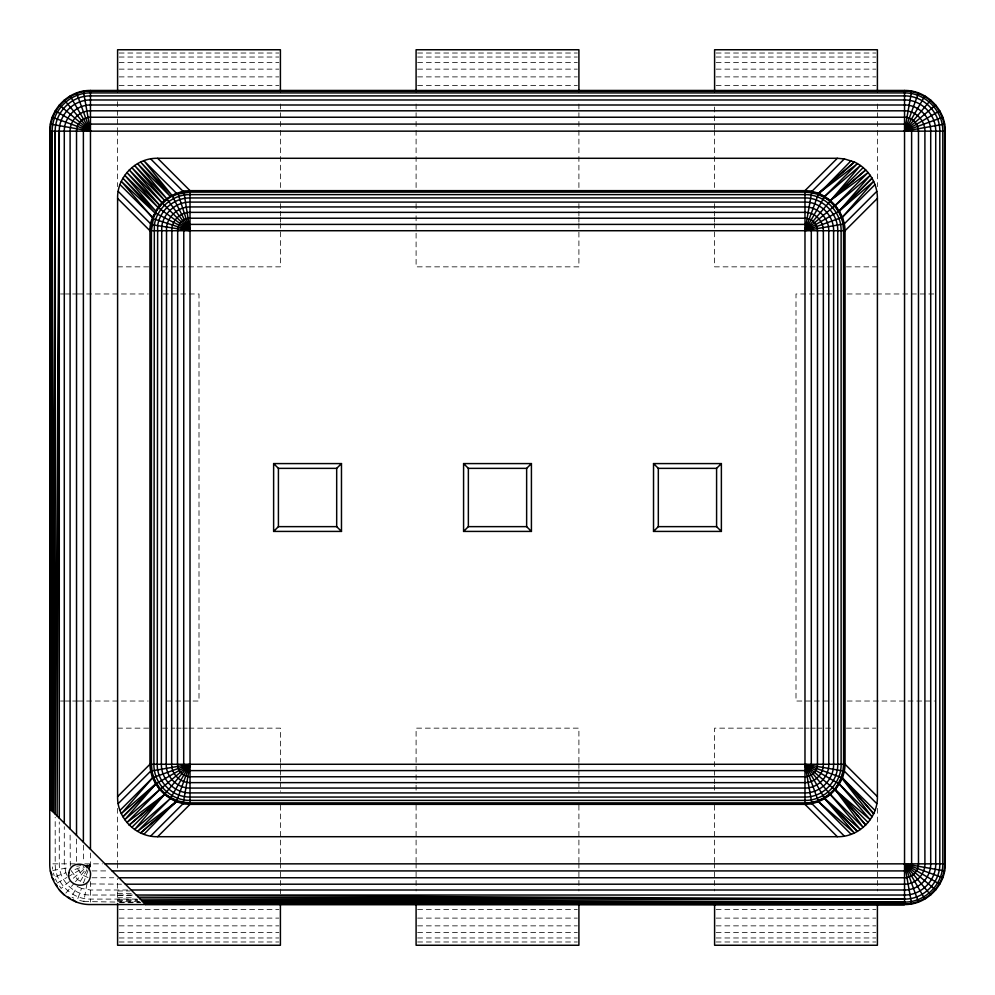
<?xml version="1.0" encoding="UTF-8"?>
<svg xmlns="http://www.w3.org/2000/svg" width="995" height="995" viewBox="0 0 995 995"><rect width="100%" height="100%" fill="white"/><g stroke="black" fill="none" stroke-linecap="round" stroke-linejoin="round"><path stroke-width="0.75" stroke-dasharray="4.97 3.73" d="M127.746 890.003L90.458 890.003L81.503 888.423L77.374 899.779L83.816 901.507L86.926 883.883L121.527 884.194M89.475 869.406L90.458 863.847L87.672 864.332M88.033 870.488L83.493 882.963L77.374 879.431L71.329 870.799L83.816 866.259M88.518 869.157L90.458 863.847L85.147 865.774M80.284 881.471L86.926 869.966L85.035 868.386L72.635 878.796M65.869 893.137L73.642 883.883M75.508 881.657L85.906 869.257M86.814 868.175L90.458 863.847L85.558 866.67M69.451 881.471L61.155 888.423L58.096 884.057M86.117 867.478L90.458 863.847M57.324 882.963L66.715 877.553M67.797 876.918L84.339 867.379M67.15 875.55L65.869 872.789L54.514 876.918L56.765 881.757M52.785 870.488L68.978 867.628M76.739 866.259L80.794 865.55M119.139 53.021L278.861 53.021M417.639 53.021L577.361 53.021M716.139 53.021L875.861 53.021M119.139 57.026L278.861 57.026M417.639 57.026L577.361 57.026M716.139 57.026L875.861 57.026M119.139 62.449L278.861 62.449M417.639 62.449L577.361 62.449M716.139 62.449L875.861 62.449M119.139 69.14L278.861 69.14M417.639 69.14L577.361 69.14M716.139 69.14L875.861 69.14M119.139 76.889L278.861 76.889M417.639 76.889L577.361 76.889M716.139 76.889L875.861 76.889M119.139 85.458L278.861 85.458M417.639 85.458L577.361 85.458M716.139 85.458L875.861 85.458M117.597 266.847L148.603 266.847M162.558 266.847L280.403 266.847L280.403 223.427M832.442 266.847L714.597 266.847L714.597 223.427M846.397 266.847L877.403 266.847M60.521 293.973L65.135 293.973M65.745 293.973L71.292 293.973M72.672 293.973L77.448 293.973M77.908 293.973L148.23 293.973M163.329 293.973L199 293.973L199 701.027L163.329 701.027M831.758 293.973L796 293.973L796 701.027L831.758 701.027M847.168 293.973L875.289 293.973M876.632 293.973L934.367 293.973M60.521 701.027L65.135 701.027M65.745 701.027L71.292 701.027M72.672 701.027L77.448 701.027M77.908 701.027L148.23 701.027M847.168 701.027L934.467 701.027M117.597 728.153L148.603 728.153M162.558 728.153L174.971 728.153M176.513 728.153L181.165 728.153M182.719 728.153L187.371 728.153M188.926 728.153L280.403 728.153L280.403 762.269M802.977 728.153L714.597 728.153L714.597 783.662M804.532 728.153L809.184 728.153M810.726 728.153L815.378 728.153M816.932 728.153L832.442 728.153M846.397 728.153L875.861 728.153M75.247 863.847L52.2 863.847L52.673 869.157M84.799 863.847L102.51 863.847M92.013 870.911L107.547 870.911M92.013 877.764L113.753 877.764M117.597 890.973L129.997 890.973M117.597 893.336L131.551 893.336M132.397 895.027L90.458 895.027C73.779 895.313 58.991 880.513 59.277 863.847L59.277 821.969M117.597 895.612L134.648 895.612M117.597 897.764L134.648 897.764M137.061 899.094L90.458 899.094C71.603 899.418 54.874 882.689 55.198 863.847L55.198 817.318M117.597 899.704L137.745 899.704M117.597 900.4L137.745 900.4M139.3 901.37L117.597 901.37L117.597 878.573M83.816 901.507L118.417 902.092M119.972 902.092L140.171 902.092M119.139 902.726L140.855 902.726M119.139 909.542L278.861 909.542M417.639 909.542L577.361 909.542M716.139 909.542L875.861 909.542M119.139 918.111L278.861 918.111M417.639 918.111L577.361 918.111M716.139 918.111L875.861 918.111M119.139 925.86L278.861 925.86M417.639 925.86L577.361 925.86M716.139 925.86L875.861 925.86M119.139 932.551L278.861 932.551M417.639 932.551L577.361 932.551M716.139 932.551L875.861 932.551M119.139 937.974L278.861 937.974M417.639 937.974L577.361 937.974M716.139 937.974L875.861 937.974M119.139 941.979L278.861 941.979M417.639 941.979L577.361 941.979M716.139 941.979L875.861 941.979M88.033 877.553L81.503 874.505L77.374 868.598M81.503 888.423L77.374 886.495L71.329 896.968L73.742 898.099M65.869 872.789L64.289 863.847L64.289 826.621M53.481 873.063L54.165 875.637M70.309 866.197L70.098 832.827M877.403 104.027L877.403 129.648M877.403 130.382L877.403 186.662M877.403 808.338L877.403 862.304M877.403 863.063L877.403 890.973M714.597 107.037L714.597 129.648M714.597 130.382L714.597 189.746M714.597 203.627L714.597 209.796M714.597 211.338L714.597 215.965M714.597 217.221L714.597 222.134M714.597 785.204L714.597 791.373M714.597 805.254L714.597 862.304M714.597 863.063L714.597 890.973M578.903 104.027L578.903 129.648M578.903 130.382L578.903 189.746M578.903 203.627L578.903 209.796M578.903 211.338L578.903 215.965M578.903 217.221L578.903 222.134M578.903 223.427L578.903 266.847L416.097 266.847L416.097 214.422M578.903 762.269L578.903 728.153L416.097 728.153L416.097 783.662M578.903 763.625L578.903 768.476M578.903 769.794L578.903 774.682M578.903 775.951L578.903 780.876M578.903 782.12L578.903 791.373M578.903 805.254L578.903 862.304M578.903 863.063L578.903 890.973M416.097 104.027L416.097 129.648M416.097 130.382L416.097 189.746M416.097 203.627L416.097 212.88M416.097 785.204L416.097 791.373M416.097 805.254L416.097 862.304M416.097 863.063L416.097 890.973M280.403 104.027L280.403 129.648M280.403 130.382L280.403 189.746M280.403 203.627L280.403 209.796M280.403 211.338L280.403 215.965M280.403 217.221L280.403 222.134M280.403 763.625L280.403 768.476M280.403 769.794L280.403 774.682M280.403 775.951L280.403 780.876M280.403 782.12L280.403 791.373M280.403 805.254L280.403 862.304M280.403 863.063L280.403 893.672M117.597 101.664L117.597 129.648M117.597 130.382L117.597 186.662M117.597 808.338L117.597 862.304M117.597 863.063L117.597 869.866M90.458 852.989L90.458 869.493M90.458 881.62L90.458 902.092M83.381 845.228L83.381 862.292M76.528 839.034L76.528 863.847"/><path stroke-width="1.49" d="M49.899 808.761L50.372 131.153C49.999 109.724 69.028 90.707 90.458 91.067L904.542 91.067C925.972 90.707 945.001 109.724 944.628 131.153L944.628 863.847C945.001 885.276 925.972 904.293 904.542 903.933L145.071 903.933L904.542 904.542C926.308 904.928 945.623 885.6 945.25 863.847L945.25 131.153C945.623 109.4 926.308 90.085 904.542 90.458L90.458 90.458C68.692 90.085 49.377 109.4 49.75 131.153L49.75 863.847C49.377 885.6 68.692 904.928 90.458 904.542L904.542 904.542L904.542 90.458M51.143 809.992L52.2 131.153C51.852 110.706 69.998 92.56 90.458 92.908L904.542 92.908C925.002 92.56 943.148 110.706 942.8 131.153L942.8 863.847C943.148 884.294 925.002 902.44 904.542 902.092L143.243 902.092L904.542 903.933L144.3 903.161M53.568 812.418L55.198 131.153C54.874 112.311 71.603 95.582 90.458 95.906L904.542 95.906C923.397 95.582 940.126 112.311 939.802 131.153L939.802 863.847C940.126 882.689 923.397 899.418 904.542 899.094L140.233 899.094L904.542 902.092L141.875 900.736M57.113 815.962L59.277 131.153C58.991 114.487 73.779 99.687 90.458 99.973L904.542 99.973C921.221 99.687 936.009 114.487 935.723 131.153L935.723 863.847C936.009 880.513 921.221 895.313 904.542 895.027L136.166 895.027L904.542 899.094L138.33 897.179M190.02 192.122L183.789 191.363L190.02 230.728L151.887 224.696L150.73 223.9L155.618 213.204L155.705 211.027C162.857 199.075 176.078 191.127 190.02 190.642L804.98 190.642C826.111 191.028 844.655 209.597 845.066 230.728L845.066 764.272C844.705 785.453 826.124 803.96 804.98 804.358L190.02 804.358C168.901 803.972 150.332 785.403 149.934 764.272L149.934 230.728C149.499 218.39 157.322 209.211 164.66 200.443L176.563 193.378L178.093 194.013L190.02 192.122L804.98 192.122L818.437 193.378L854.357 162.023C868.312 168.304 877.528 183.117 877.403 198.378L877.403 796.622C878 818.151 858.859 837.293 837.317 836.708L157.683 836.708C136.141 837.293 117 818.151 117.597 796.622L117.597 198.378C117 176.849 136.141 157.707 157.683 158.292L837.317 158.292L844.345 158.901L854.357 162.023L818.549 193.428L804.98 230.728L844.27 223.9L876.806 191.363M119.985 184.585L152.67 217.271L159.735 205.368L126.912 172.533L158.168 207.582L124.785 175.307L155.705 211.027L122.92 178.242L154.847 212.806L121.315 181.351L153.305 218.8L151.414 230.728L151.414 764.272L152.67 777.729L121.315 813.649L155.705 783.973L190.02 764.272L183.192 803.562L150.655 836.098M118.194 803.637L150.73 771.1L190.02 764.272L176.451 801.572L140.643 832.977L176.563 801.622L190.02 802.878L804.98 802.878C821.397 803.226 834.917 791.709 842.28 777.841L843.586 764.272L843.586 230.728L842.33 217.271L873.685 181.351L839.295 211.027L804.98 230.728L811.808 191.438L844.345 158.901M150.73 771.1L151.414 764.272M843.586 230.728L844.27 223.9M911.619 91.067L904.542 131.153L944.628 124.089M119.985 810.415L152.67 777.729L190.02 764.272L159.735 789.632L126.912 822.467L164.635 794.532L176.824 800.552L143.877 834.307M843.001 224.024C840.862 210.169 830.253 200.02 818.549 193.428L857.454 163.628L824.681 196.413L804.98 230.728L835.265 205.368L868.088 172.533L830.365 200.468L818.176 194.448L851.123 160.692M843.001 770.976L804.98 764.272L830.34 794.557L863.175 827.392L835.24 789.657L865.737 825.042L835.265 789.632L841.26 777.481L843.001 770.976L844.27 771.1L876.806 803.637M877.403 198.378L845.066 230.728L149.934 230.728L151.887 224.696M76.528 902.092L72.946 899.741M918.472 92.908L904.542 131.153L942.8 117.236M170.319 798.587L190.02 764.272L134.599 829.507L170.319 798.587L137.546 831.372L176.451 801.572C164.747 794.98 154.138 784.831 151.999 770.976M924.902 95.906L904.542 131.153L939.802 110.806M824.681 196.413L860.401 165.493L804.98 230.728L842.33 217.271L875.015 184.585M64.289 895.027L59.277 890.003M930.711 99.973L904.542 131.153L935.723 104.997M162.72 203.428L170.319 196.413L172.496 196.326L183.192 191.438L183.988 192.595M273.625 531.417L278.413 526.641L336.683 526.641L341.472 531.417L273.625 531.417L273.625 463.583L341.472 463.583L341.472 531.417M336.683 526.641L336.683 468.359L341.472 463.583M117.597 796.622L149.934 764.272L845.066 764.272L877.403 796.622M131.825 827.392L164.66 794.557L129.263 825.042L164.66 794.557M157.683 836.708L190.02 804.358L190.02 190.642L157.683 158.292M463.583 531.417L468.359 526.641L526.641 526.641L531.417 531.417L531.417 463.583L463.583 463.583L463.583 531.417L531.417 531.417M463.583 463.583L468.359 468.359L526.641 468.359L531.417 463.583M837.317 158.292L804.98 190.642L804.98 804.358L837.317 836.708M830.34 200.443L865.737 169.958L830.365 200.468L863.175 167.608M653.528 531.417L658.317 526.641L716.587 526.641L721.375 531.417L653.528 531.417L653.528 463.583L721.375 463.583L721.375 531.417M716.587 526.641L716.587 468.359L721.375 463.583M824.283 797.704L830.34 794.557L860.401 829.507L824.755 798.537L857.454 831.372L824.681 798.587L804.98 764.272L842.28 777.841L875.015 810.415M52.2 877.764L53.966 880.09M818.176 800.552L824.681 798.587L854.357 832.977L818.437 801.622L804.98 764.272L839.295 783.973L872.08 816.758L841.26 777.481M50.372 870.911L52.063 874.854M804.98 192.122L811.808 191.438M183.192 803.562L190.02 802.878M839.295 783.973L870.215 819.693L804.98 764.272L811.684 802.293L818.437 801.622L851.123 834.307M49.75 131.153L945.25 131.153M273.625 463.583L278.413 468.359L336.683 468.359M653.528 463.583L658.317 468.359L716.587 468.359M104.985 863.847L945.25 863.847M112.049 870.911L904.542 870.911C908.323 870.973 911.681 867.615 911.619 863.847L911.619 131.153C911.681 127.385 908.323 124.027 904.542 124.089L90.458 124.089C86.677 124.027 83.319 127.385 83.381 131.153L83.381 842.243M118.915 877.764L904.542 877.764C911.992 877.889 918.596 871.284 918.472 863.847L918.472 131.153C918.596 123.716 911.992 117.111 904.542 117.236L90.458 117.236C83.008 117.111 76.404 123.716 76.528 131.153L76.528 835.39M125.345 884.194L904.542 884.194C915.425 884.381 925.089 874.717 924.902 863.847L924.902 131.153C925.089 120.283 915.425 110.619 904.542 110.806L90.458 110.806C79.575 110.619 69.911 120.283 70.098 131.153L70.098 828.959M131.153 890.003L904.542 890.003C918.534 890.251 930.947 877.826 930.711 863.847L930.711 131.153C930.947 117.174 918.534 104.749 904.542 104.997L90.458 104.997C76.466 104.749 64.053 117.174 64.289 131.153L64.289 823.139M145.531 904.393L904.542 904.542M804.98 802.878L811.808 803.562L844.345 836.098M50.372 124.089L90.458 131.153L83.381 91.067M944.628 870.911L904.542 863.847L911.619 903.933M811.684 192.707L818.176 194.448M176.824 800.552L183.316 802.293M153.305 218.8L190.02 230.728L178.093 194.013M52.2 117.236L90.458 131.153L76.528 92.908M942.8 877.764L904.542 863.847L918.472 902.092M155.618 213.204L190.02 230.728L172.496 196.326M55.198 110.806L90.458 131.153L70.098 95.906M939.802 884.194L904.542 863.847L924.902 899.094M68.12 896.955L70.409 898.56M167.334 199.498L190.02 230.728L158.79 208.03L162.197 202.905L131.825 167.608L164.66 200.443L134.599 165.493L166.874 198.863L137.546 163.628L170.319 196.413L140.643 162.023L172.098 195.542L143.877 160.692L176.563 193.378M59.277 104.997L90.458 131.153L64.289 99.973M935.723 890.003L904.542 863.847L930.711 895.027M835.265 789.632L868.088 822.467M150.655 158.901L183.192 191.438M190.02 230.728L129.263 169.958L159.735 205.368M118.194 191.363L150.73 223.9M117.597 198.378L149.934 230.728M49.75 808.599L145.693 904.542M55.745 883.883L57.337 886.172M838.412 211.425L835.265 205.368L870.215 175.307L839.245 210.952L841.26 217.519M156.588 783.575L159.735 789.632L124.785 819.693L155.755 784.048L153.74 777.481M843.586 764.272L844.27 771.1M811.684 802.293L811.808 803.562M877.403 91.552L877.403 49.75L714.597 49.75L714.597 91.552M877.403 903.448L877.403 945.25L714.597 945.25L714.597 903.448M658.317 468.359L658.317 526.641M578.903 91.552L578.903 49.75L416.097 49.75L416.097 91.552M578.903 903.448L578.903 945.25L416.097 945.25L416.097 903.448M526.641 468.359L526.641 526.641M468.359 468.359L468.359 526.641M280.403 91.552L280.403 49.75L117.597 49.75L117.597 91.552M280.403 903.448L280.403 945.25L117.597 945.25L117.597 903.448M278.413 468.359L278.413 526.641M90.458 90.458L90.458 849.307M59.277 818.126L59.277 131.153L55.198 814.059L55.198 131.153L52.2 811.062L52.2 131.153L50.372 809.221L50.372 131.153M154.337 225.081L153.889 764.272C153.553 783.587 170.705 800.739 190.02 800.403L804.98 800.403C824.295 800.739 841.447 783.587 841.111 764.272L841.111 230.728C841.447 211.413 824.295 194.261 804.98 194.597L190.02 194.597C172.744 194.373 156.824 207.98 154.337 225.081M157.645 225.604L157.235 764.272C156.936 781.796 172.496 797.356 190.02 797.057L804.98 797.057C822.504 797.356 838.064 781.796 837.765 764.272L837.765 230.728C838.064 213.204 822.504 197.644 804.98 197.943L190.02 197.943C174.349 197.744 159.897 210.094 157.645 225.604M161.737 226.251L161.389 764.272C161.128 779.582 174.71 793.177 190.02 792.903L804.98 792.903C820.29 793.177 833.872 779.582 833.611 764.272L833.611 230.728C833.872 215.417 820.29 201.823 804.98 202.097L190.02 202.097C176.339 201.923 163.715 212.706 161.737 226.251M166.526 227.009L166.227 764.272C166.016 776.995 177.309 788.289 190.02 788.065L804.98 788.065C817.691 788.289 828.984 776.995 828.773 764.272L828.773 230.728C828.984 218.004 817.691 206.711 804.98 206.935L190.02 206.935C178.652 206.798 168.167 215.753 166.526 227.009M171.886 227.855L171.65 764.272C171.488 774.098 180.207 782.804 190.02 782.642L804.98 782.642C814.793 782.804 823.512 774.098 823.35 764.272L823.35 230.728C823.512 220.902 814.793 212.196 804.98 212.358L190.02 212.358C181.239 212.246 173.142 219.161 171.886 227.855M177.682 228.775L177.52 764.272C177.408 770.951 183.341 776.884 190.02 776.772L804.98 776.772C811.659 776.884 817.591 770.951 817.48 764.272L817.48 230.728C817.591 224.049 811.659 218.116 804.98 218.228L190.02 218.228C184.05 218.154 178.54 222.855 177.682 228.775M183.776 229.745L183.702 764.272L185.953 769.123L190.02 770.603L804.98 770.603L809.818 768.339L811.298 764.272L811.298 230.728L809.047 225.877L804.98 224.397L190.02 224.397L185.555 226.251L183.776 229.745M68.916 872.814C65.881 886.47 88.456 890.45 90.284 876.583C93.319 862.926 70.745 858.946 68.916 872.814M155.705 783.973L122.92 816.758L155.755 784.048M872.08 178.242L839.295 211.027L872.08 178.242M873.685 813.649L842.28 777.841L873.685 813.649"/></g></svg>
